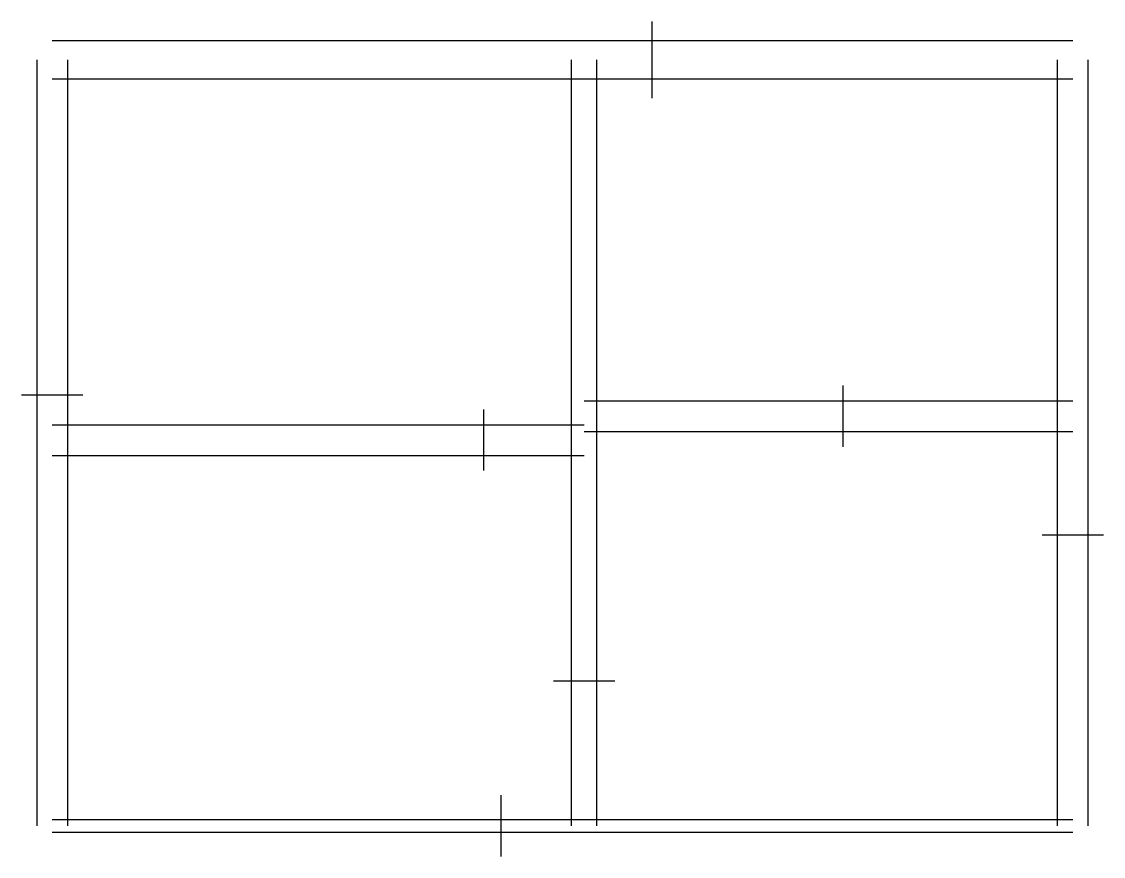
# Model space of a CAD drawing. Header units: millimetres. Extents: x -240 to 8240, y -240 to 6300.
import ezdxf

# ---------------------------------------------------------------- set-up
doc = ezdxf.new("R2010")
doc.units = ezdxf.units.MM
doc.layers.add('OPENING', color=4, linetype='Continuous')
doc.layers.add('WALL', color=7, linetype='Continuous')

msp = doc.modelspace()

# ---------------------------------------------------------------- linework, layer by layer
at = {"layer": 'OPENING'}
for p, q in [((4699.3, 6300), (4699.3, 5700)), ((6199.4, 2968), (6199.4, 3448)), ((-240, 3376.4), (240, 3376.4)), ((3383.9, 2782), (3383.9, 3262)), ((8240, 2276.8), (7760, 2276.8)), ((4410, 1131.5), (3930, 1131.5)), ((3518.3, -240), (3518.3, 240))]:
    msp.add_line(p, q, dxfattribs=at)
at = {"layer": 'WALL'}
for p, q in [((8000, 6150), (0, 6150)), ((-120, 6000), (-120, 0)), ((120, 6000), (120, 0)), ((4070, 0), (4070, 6000)), ((4270, 0), (4270, 6000)), ((7880, 0), (7880, 6000)), ((8120, 0), (8120, 6000)), ((8000, 5850), (0, 5850)), ((4170, 3328), (8000, 3328)), ((0, 3142), (4170, 3142)), ((4170, 3088), (8000, 3088)), ((0, 2902), (4170, 2902)), ((0, 50), (8000, 50)), ((0, -50), (8000, -50))]:
    msp.add_line(p, q, dxfattribs=at)

doc.saveas('drawing.dxf')
